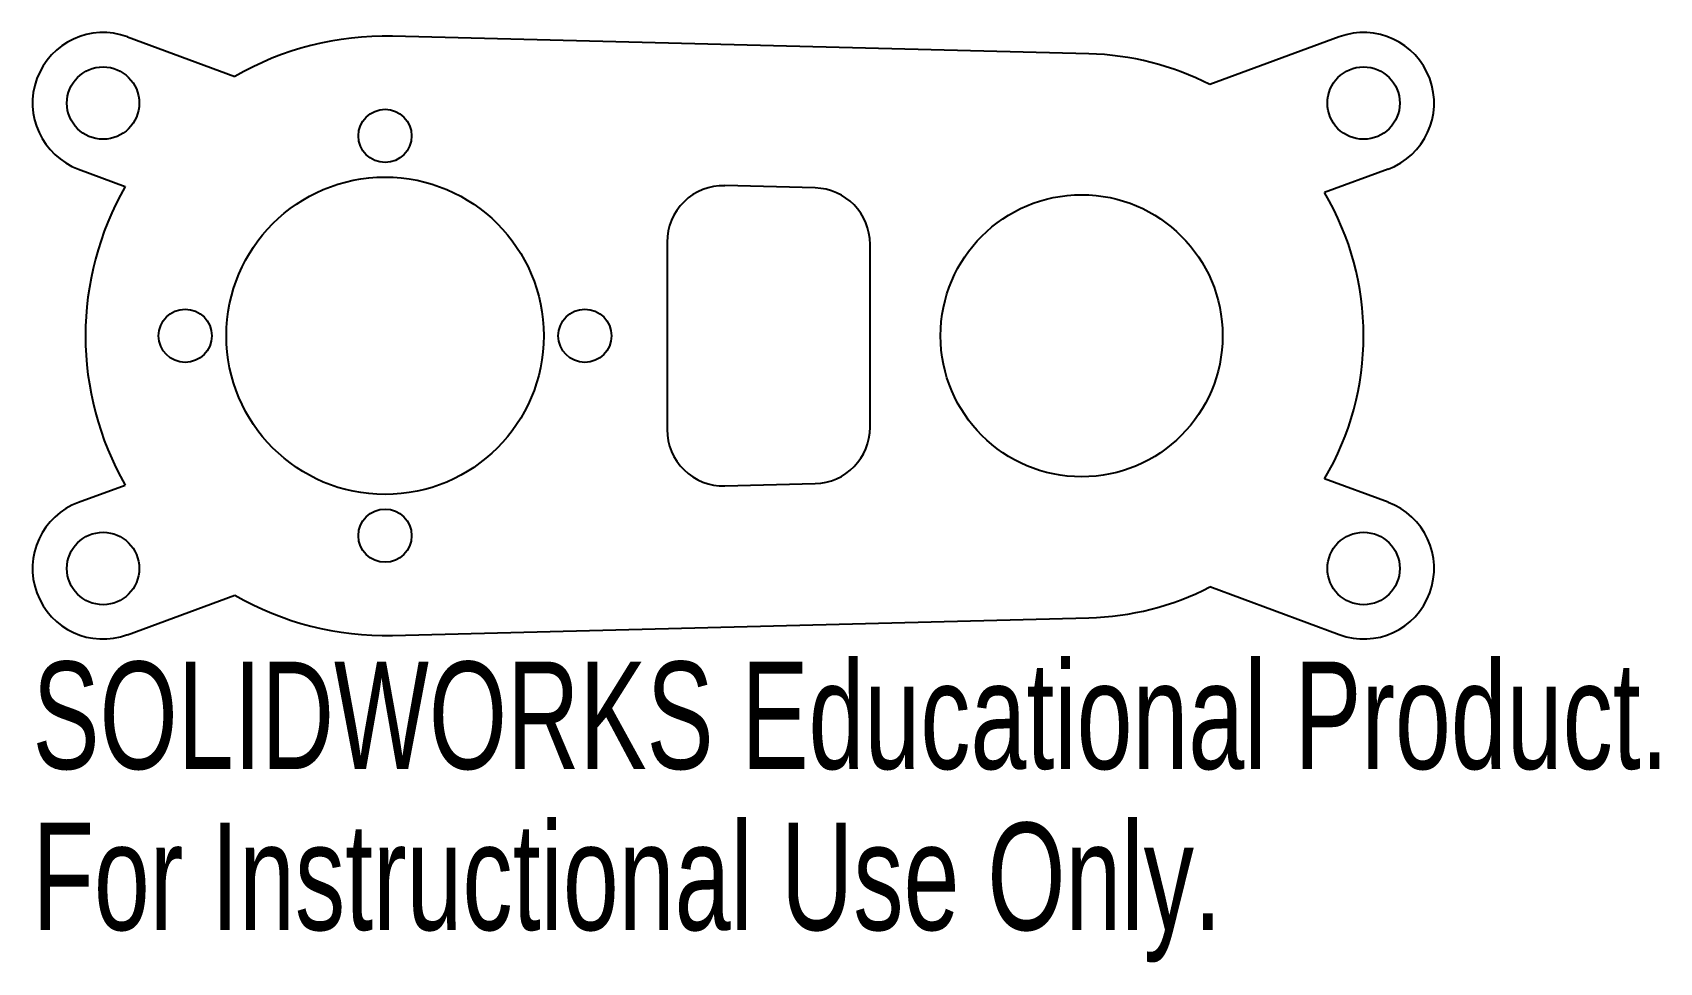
# Model space of a CAD drawing. Header units: inches. Extents: x -1.24 to 1.64, y -1.11 to 0.54.
import ezdxf

# ---------------------------------------------------------------- set-up
doc = ezdxf.new("R2010")
doc.units = ezdxf.units.IN
doc.header["$MEASUREMENT"] = 0
doc.styles.add('SLDTEXTSTYLE0', font='TXT', dxfattribs={"width": 0.7})

msp = doc.modelspace()

# ---------------------------------------------------------------- linework, layer by layer
at = {"color": 7, "linetype": 'Continuous', "lineweight": 25}
for p, q in [((-1.0742, 0.5298), (-0.884, 0.4596)), ((0.6302, 0.4998), (-0.6041, 0.5311)), ((1.0742, 0.5298), (0.8451, 0.4452)), ((-1.1608, 0.2952), (-1.0781, 0.2647)), ((1.1608, 0.2952), (1.0483, 0.2537)), ((0.145, 0.262), (-0.015, 0.2661)), ((-0.1175, 0.1661), (-0.1175, -0.1661)), ((0.2425, -0.1621), (0.2425, 0.1621)), ((1.1608, -0.2952), (1.0483, -0.2537)), ((-1.1608, -0.2952), (-1.0781, -0.2647)), ((-0.015, -0.2661), (0.145, -0.262)), ((-1.0742, -0.5298), (-0.884, -0.4596)), ((1.0742, -0.5298), (0.8451, -0.4452)), ((-0.6041, -0.5311), (0.6302, -0.4998))]:
    msp.add_line(p, q, dxfattribs=at)
for centre, radius in [((-1.1175, 0.4125), 0.0642), ((1.1175, 0.4125), 0.0642), ((-0.6175, 0.3543), 0.0472), ((-0.6175, 0), 0.2813), ((0.6175, 0), 0.25), ((-0.9718, 0), 0.0472), ((-0.2632, 0), 0.0472), ((-0.6175, -0.3543), 0.0472), ((-1.1175, -0.4125), 0.0642), ((1.1175, -0.4125), 0.0642)]:
    msp.add_circle(centre, radius, dxfattribs=at)
for centre, radius, start, end in [((-1.1175, 0.4125), 0.125, 69.7395, 249.7395), ((-0.6175, 0), 0.5312, 88.5501, 120.1112), ((1.1175, 0.4125), 0.125, 290.2605, 110.2605), ((0.6175, 0), 0.5, 62.9221, 88.5501), ((-0.6175, 0), 0.5312, 150.1135, 209.8865), ((-0.0175, 0.1661), 0.1, 88.5501, 180), ((0.1425, 0.1621), 0.1, 0, 88.5501), ((0.6175, 0), 0.5, 329.5056, 30.4944), ((-0.0175, -0.1661), 0.1, 180, 271.4499), ((0.1425, -0.1621), 0.1, 271.4499, 0), ((-1.1175, -0.4125), 0.125, 110.2605, 290.2605), ((1.1175, -0.4125), 0.125, 249.7395, 69.7395), ((-0.6175, 0), 0.5312, 239.8888, 271.4499), ((0.6175, 0), 0.5, 271.4499, 297.0779)]:
    msp.add_arc(centre, radius, start, end, dxfattribs=at)

# ---------------------------------------------------------------- texts
at = {"color": 7, "linetype": 'Continuous', "char_height": 0.1903, "attachment_point": 1, "style": 'SLDTEXTSTYLE0'}
for s, insert in [('SOLIDWORKS Educational Product.', (-1.2425, -0.5776)), ('For Instructional Use Only.', (-1.2425, -0.8631))]:
    msp.add_mtext(s, dxfattribs=dict(at, insert=insert))

doc.saveas('drawing.dxf')
